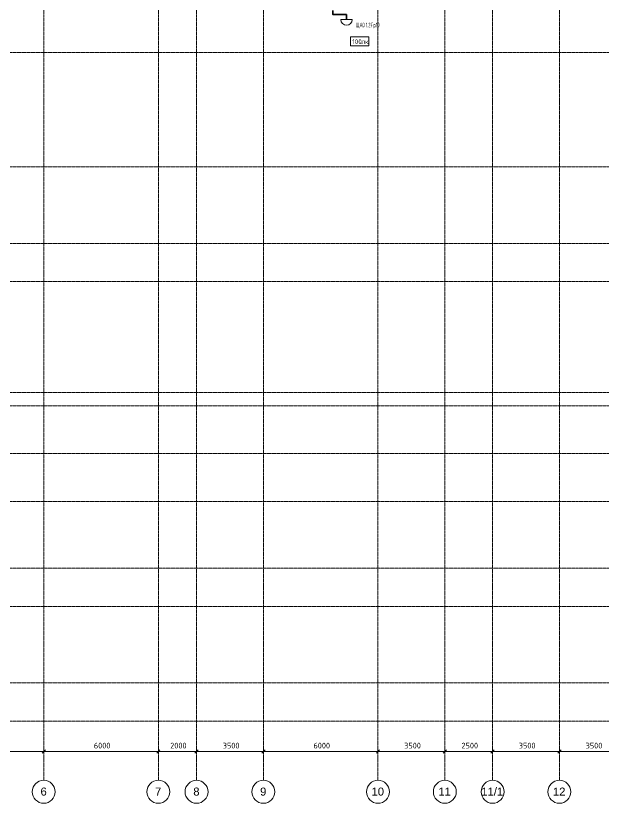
# Model space of a CAD drawing. Header units: millimetres. Extents: x -4730 to 98194, y -4296 to 93388.
# Drawn here: x 26033 to 56796, y -4296 to 36915 of the extents above; entities that cross this region are included whole.
import ezdxf

# ---------------------------------------------------------------- set-up
doc = ezdxf.new("R2010")
doc.units = ezdxf.units.MM
doc.linetypes.add('Линия сетки', pattern=[22.225, 12.7, -3.175, 3.175, -3.175])
doc.layers.add('Линии', color=7, linetype='Continuous', lineweight=9, true_color=0x00a600)
doc.layers.add('Типовые аннотации', color=5, linetype='Continuous', lineweight=18, true_color=0x0000ff)
for name, color, linetype, lineweight in [('Марки силовых электроприборов', 7, 'Continuous', 9), ('Оси', 7, 'Continuous', 9), ('Провода', 7, 'Continuous', 35), ('Размеры', 7, 'Continuous', 9), ('Размеры-120', 7, 'Continuous', 9), ('Текстовые примечания', 7, 'Continuous', 9)]:
    doc.layers.add(name, color=color, linetype=linetype, lineweight=lineweight)
doc.styles.add('Arial_1', font='arial.ttf', dxfattribs={"height": 420})
doc.styles.add('GOST Common', font='GOST_Common.ttf', dxfattribs={"width": 0.6, "height": 240})
doc.styles.add('GOST Common_1', font='GOST_Common.ttf', dxfattribs={"width": 0.9, "height": 300})
doc.styles.add('GOST Common_2', font='GOST_Common.ttf', dxfattribs={"height": 240})
doc.dimstyles.new('ADSK_Проверочный', dxfattribs={"dimscale": 304.8, "dimtxt": 301.714499, "dimasz": 0.556693, "dimexe": 0.590551, "dimexo": 0.590551, "dimgap": 0.19685, "dimtad": 1, "dimdec": 3, "dimrnd": 0.001, "dimdsep": 46, "dimtxsty": 'GOST Common_1', "dimblk1": 'OBLIQUE', "dimblk2": 'OBLIQUE', "dimsah": 1, "dimcen": 0.09, "dimazin": 0, "dimtfac": 1, "dimtdec": 4, "dimtix": 1, "dimtmove": 0, "dimatfit": 3, "dimfxl": 1, "dimtvp": 1, "dimtolj": 1, "dimtzin": 0, "dimarcsym": 2})

# ---------------------------------------------------------------- blocks, each defined once
blk = doc.blocks.new('Ось сетки - Заголовок сетки - Окружность 5 мм-1145995-1-й этаж')
at = {"layer": 'Оси'}
blk.add_circle((0, 0), 5, dxfattribs=at)
blk = doc.blocks.new('DIMBLOCK5-1-й этаж')
at = {"layer": 'Размеры-120'}
for p, q in [((21500, -1582), (21415, -1667)), ((21500, -1642), (21500, -1402)), ((21500, -1582), (21585, -1497)), ((21500, -1582), (27500, -1582)), ((21500, -1582), (21500, -1642)), ((27500, -1582), (27415, -1667)), ((27500, -1642), (27500, -1402)), ((27500, -1582), (27585, -1497)), ((27500, -1582), (27500, -1642))]:
    blk.add_line(p, q, dxfattribs=at)
at = {"layer": 'Размеры-120', "color": 0, "insert": (24122, -1130), "char_height": 300, "width": 908.21, "attachment_point": 1, "line_spacing_factor": 1.022761, "style": 'GOST Common_1'}
blk.add_mtext('6000', dxfattribs=at)
blk = doc.blocks.new('_Oblique')
at = {"color": 0, "linetype": 'ByBlock', "lineweight": -2}
blk.add_line((-0.5, -0.5), (0.5, 0.5), dxfattribs=at)
blk = doc.blocks.new('DIMBLOCK6-1-й этаж')
at = {"layer": 'Размеры-120'}
for p, q in [((27500, -1582), (27415, -1667)), ((27500, -1642), (27500, -1402)), ((27500, -1582), (27585, -1497)), ((27500, -1582), (33500, -1582)), ((27500, -1582), (27500, -1642)), ((33500, -1582), (33415, -1667)), ((33500, -1642), (33500, -1402)), ((33500, -1582), (33585, -1497)), ((33500, -1582), (33500, -1642))]:
    blk.add_line(p, q, dxfattribs=at)
at = {"layer": 'Размеры-120', "color": 0, "insert": (30122, -1130), "char_height": 300, "width": 908.21, "attachment_point": 1, "line_spacing_factor": 1.022761, "style": 'GOST Common_1'}
blk.add_mtext('6000', dxfattribs=at)
blk = doc.blocks.new('DIMBLOCK7-1-й этаж')
at = {"layer": 'Размеры-120'}
for p, q in [((33500, -1582), (33415, -1667)), ((33500, -1642), (33500, -1402)), ((33500, -1582), (33585, -1497)), ((33500, -1582), (35500, -1582)), ((33500, -1582), (33500, -1642)), ((35500, -1582), (35415, -1667)), ((35500, -1642), (35500, -1402)), ((35500, -1582), (35585, -1497)), ((35500, -1582), (35500, -1642))]:
    blk.add_line(p, q, dxfattribs=at)
at = {"layer": 'Размеры-120', "color": 0, "insert": (34122, -1130), "char_height": 300, "width": 908.21, "attachment_point": 1, "line_spacing_factor": 1.022761, "style": 'GOST Common_1'}
blk.add_mtext('2000', dxfattribs=at)
blk = doc.blocks.new('DIMBLOCK8-1-й этаж')
at = {"layer": 'Размеры-120'}
for p, q in [((35500, -1582), (35415, -1667)), ((35500, -1642), (35500, -1402)), ((35500, -1582), (35585, -1497)), ((35500, -1582), (39000, -1582)), ((35500, -1582), (35500, -1642)), ((39000, -1582), (38915, -1667)), ((39000, -1642), (39000, -1402)), ((39000, -1582), (39085, -1497)), ((39000, -1582), (39000, -1642))]:
    blk.add_line(p, q, dxfattribs=at)
at = {"layer": 'Размеры-120', "color": 0, "insert": (36872, -1130), "char_height": 300, "width": 908.21, "attachment_point": 1, "line_spacing_factor": 1.022761, "style": 'GOST Common_1'}
blk.add_mtext('3500', dxfattribs=at)
blk = doc.blocks.new('DIMBLOCK9-1-й этаж')
at = {"layer": 'Размеры-120'}
for p, q in [((39000, -1582), (38915, -1667)), ((39000, -1642), (39000, -1402)), ((39000, -1582), (39085, -1497)), ((39000, -1582), (45000, -1582)), ((39000, -1582), (39000, -1642)), ((45000, -1582), (44915, -1667)), ((45000, -1642), (45000, -1402)), ((45000, -1582), (45085, -1497)), ((45000, -1582), (45000, -1642))]:
    blk.add_line(p, q, dxfattribs=at)
at = {"layer": 'Размеры-120', "color": 0, "insert": (41622, -1130), "char_height": 300, "width": 908.21, "attachment_point": 1, "line_spacing_factor": 1.022761, "style": 'GOST Common_1'}
blk.add_mtext('6000', dxfattribs=at)
blk = doc.blocks.new('DIMBLOCK10-1-й этаж')
at = {"layer": 'Размеры-120'}
for p, q in [((45000, -1582), (44915, -1667)), ((45000, -1642), (45000, -1402)), ((45000, -1582), (45085, -1497)), ((45000, -1582), (48500, -1582)), ((45000, -1582), (45000, -1642)), ((48500, -1582), (48415, -1667)), ((48500, -1642), (48500, -1402)), ((48500, -1582), (48585, -1497)), ((48500, -1582), (48500, -1642))]:
    blk.add_line(p, q, dxfattribs=at)
at = {"layer": 'Размеры-120', "color": 0, "insert": (46372, -1130), "char_height": 300, "width": 908.21, "attachment_point": 1, "line_spacing_factor": 1.022761, "style": 'GOST Common_1'}
blk.add_mtext('3500', dxfattribs=at)
blk = doc.blocks.new('DIMBLOCK11-1-й этаж')
at = {"layer": 'Размеры-120'}
for p, q in [((48500, -1582), (48415, -1667)), ((48500, -1642), (48500, -1402)), ((48500, -1582), (48585, -1497)), ((48500, -1582), (51000, -1582)), ((48500, -1582), (48500, -1642)), ((51000, -1582), (50915, -1667)), ((51000, -1642), (51000, -1402)), ((51000, -1582), (51085, -1497)), ((51000, -1582), (51000, -1642))]:
    blk.add_line(p, q, dxfattribs=at)
at = {"layer": 'Размеры-120', "color": 0, "insert": (49372, -1130), "char_height": 300, "width": 908.21, "attachment_point": 1, "line_spacing_factor": 1.022761, "style": 'GOST Common_1'}
blk.add_mtext('2500', dxfattribs=at)
blk = doc.blocks.new('DIMBLOCK12-1-й этаж')
at = {"layer": 'Размеры-120'}
for p, q in [((51000, -1582), (50915, -1667)), ((51000, -1642), (51000, -1402)), ((51000, -1582), (51085, -1497)), ((51000, -1582), (54500, -1582)), ((51000, -1582), (51000, -1642)), ((54500, -1582), (54415, -1667)), ((54500, -1642), (54500, -1402)), ((54500, -1582), (54585, -1497)), ((54500, -1582), (54500, -1642))]:
    blk.add_line(p, q, dxfattribs=at)
at = {"layer": 'Размеры-120', "color": 0, "insert": (52372, -1130), "char_height": 300, "width": 908.21, "attachment_point": 1, "line_spacing_factor": 1.022761, "style": 'GOST Common_1'}
blk.add_mtext('3500', dxfattribs=at)
blk = doc.blocks.new('DIMBLOCK13-1-й этаж')
at = {"layer": 'Размеры-120'}
for p, q in [((54500, -1582), (54415, -1667)), ((54500, -1642), (54500, -1402)), ((54500, -1582), (54585, -1497)), ((54500, -1582), (58000, -1582)), ((54500, -1582), (54500, -1642)), ((58000, -1582), (57915, -1667)), ((58000, -1642), (58000, -1402)), ((58000, -1582), (58085, -1497)), ((58000, -1582), (58000, -1642))]:
    blk.add_line(p, q, dxfattribs=at)
at = {"layer": 'Размеры-120', "color": 0, "insert": (55872, -1130), "char_height": 300, "width": 908.21, "attachment_point": 1, "line_spacing_factor": 1.022761, "style": 'GOST Common_1'}
blk.add_mtext('3500', dxfattribs=at)

msp = doc.modelspace()

# ---------------------------------------------------------------- linework, layer by layer
at = {"layer": 'Линии', "color": 96, "true_color": 0x008000}
for p, q in [((43561.8184, 35812.9726), (43561.8184, 35332.9726)), ((44521.8184, 35812.9726), (43561.8184, 35812.9726)), ((44521.8184, 35332.9726), (44521.8184, 35812.9726)), ((43561.8184, 35332.9726), (44521.8184, 35332.9726))]:
    msp.add_line(p, q, dxfattribs=at)
at = {"layer": 'Оси', "linetype": 'Линия сетки'}
for p, q in [((27500, 93388.3703), (27500, -3096.3487)), ((33500, 93388.3703), (33500, -3096.3487)), ((35500, 93388.3703), (35500, -3096.3487)), ((39000, 93388.3703), (39000, -3096.3487)), ((45000, 93388.3703), (45000, -3096.3487)), ((48500, 93388.3703), (48500, -3096.3487)), ((51000, 93388.3703), (51000, -3096.3487)), ((54500, 93388.3703), (54500, -3096.3487)), ((98194.2682, 35000), (-3530.0173, 35000)), ((98194.2682, 29000), (-3530.0173, 29000)), ((98194.2682, 25000), (-3530.0173, 25000)), ((98194.2682, 23000), (-3530.0173, 23000)), ((98194.2682, 17200), (-3530.0173, 17200)), ((98194.2682, 16500), (-3530.0173, 16500)), ((98194.2682, 14000), (-3530.0173, 14000)), ((98194.2682, 11500), (-3530.0173, 11500)), ((98194.2682, 8000), (-3530.0173, 8000)), ((98194.2682, 6000), (-3530.0173, 6000)), ((98194.2682, 2000), (-3530.0173, 2000)), ((98194.2682, 0), (-3530.0173, 0))]:
    msp.add_line(p, q, dxfattribs=at)
at = {"layer": 'Провода', "flags": 128}
msp.add_lwpolyline([(43352.5746, 36717.9726), (43348.4515, 36972.9726), (42638.5573, 36972.9726), (42638.5611, 37196.6622)], dxfattribs=at)
at = {"layer": 'Типовые аннотации', "color": 1, "true_color": 0xff0000}
msp.add_line((43655, 36717.9726), (43055, 36717.9726), dxfattribs=at)
msp.add_arc((43355, 36717.9726), 300, 180, 0, dxfattribs=at)

# ---------------------------------------------------------------- block references
at = {"layer": 'Оси', "xscale": 120, "yscale": 120, "zscale": 120, "rotation": 180}
for p in [(27500, -3696.3487), (33500, -3696.3487), (35500, -3696.3487), (39000, -3696.3487), (45000, -3696.3487), (48500, -3696.3487), (51000, -3696.3487), (54500, -3696.3487)]:
    msp.add_blockref('Ось сетки - Заголовок сетки - Окружность 5 мм-1145995-1-й этаж', p, dxfattribs=at)

# ---------------------------------------------------------------- texts
at = {"layer": 'Марки силовых электроприборов', "char_height": 240, "attachment_point": 1, "style": 'GOST Common'}
for s, insert, width in [('ЩАО', (43838.4123, 36551.6303), 502.17705), (' 1.2-', (44252.7498, 36551.6303), 455.99985), ('Гр', (44628.9873, 36551.6303), 253.9746), ('.10', (44838.5373, 36551.6303), 265.5189)]:
    msp.add_mtext(s, dxfattribs=dict(at, insert=insert, width=width))
at = {"layer": 'Оси', "char_height": 420, "attachment_point": 1, "style": 'Arial_1'}
for s, insert, width in [('\\fArial|b0|i0|c204|p34|;6', (27329.1465, -3475.6658), 404.0505), ('\\fArial|b0|i0|c204|p34|;7', (33329.1465, -3475.6658), 404.0505), ('\\fArial|b0|i0|c204|p34|;8', (35329.1465, -3475.6658), 404.0505), ('\\fArial|b0|i0|c204|p34|;9', (38829.1465, -3475.6658), 404.0505), ('10', (44662.9465, -3475.6658), 808.101), ('11', (48162.9465, -3475.6658), 808.101), ('11/1', (50412.7465, -3475.6658), 1414.17675), ('12', (54162.9465, -3475.6658), 808.101)]:
    msp.add_mtext(s, dxfattribs=dict(at, insert=insert, width=width))
at = {"layer": 'Текстовые примечания', "color": 96, "true_color": 0x008000, "char_height": 240, "attachment_point": 1, "style": 'GOST Common_2'}
for s, insert, width in [('100', (43653.0605, 35682.4973), 567.59475), ('лк', (44121.373, 35682.4973), 413.67075)]:
    msp.add_mtext(s, dxfattribs=dict(at, insert=insert, width=width))

# ---------------------------------------------------------------- dimensions: what is measured, and where the dimension line sits
at = {"layer": 'Размеры'}
for base, p1, p2, override, picture, middle in [((27500, -1581.8449), (21500, -1461.863), (27500, -1461.863), {"dimpost": '<>', "dimfxl": 6000}, 'DIMBLOCK5-1-й этаж', (24500, -1371.8449)), ((33500, -1581.8449), (27500, -1461.863), (33500, -1461.863), {"dimpost": '<>', "dimfxl": 6000}, 'DIMBLOCK6-1-й этаж', (30500, -1371.8449)), ((35500, -1581.8449), (33500, -1461.863), (35500, -1461.863), {"dimpost": '<>', "dimfxl": 2000}, 'DIMBLOCK7-1-й этаж', (34500, -1371.8449)), ((39000, -1581.8449), (35500, -1461.863), (39000, -1461.863), {"dimpost": '<>', "dimfxl": 3500}, 'DIMBLOCK8-1-й этаж', (37250, -1371.8449)), ((45000, -1581.8449), (39000, -1461.863), (45000, -1461.863), {"dimpost": '<>', "dimfxl": 6000}, 'DIMBLOCK9-1-й этаж', (42000, -1371.8449)), ((48500, -1581.8449), (45000, -1461.863), (48500, -1461.863), {"dimpost": '<>', "dimfxl": 3500}, 'DIMBLOCK10-1-й этаж', (46750, -1371.8449)), ((51000, -1581.8449), (48500, -1461.863), (51000, -1461.863), {"dimpost": '<>', "dimfxl": 2500}, 'DIMBLOCK11-1-й этаж', (49750, -1371.8449)), ((54500, -1581.8449), (51000, -1461.863), (54500, -1461.863), {"dimpost": '<>', "dimfxl": 3500}, 'DIMBLOCK12-1-й этаж', (52750, -1371.8449)), ((58000, -1581.8449), (54500, -1461.863), (58000, -1461.863), {"dimpost": '<>', "dimfxl": 3500}, 'DIMBLOCK13-1-й этаж', (56250, -1371.8449))]:
    dim = msp.add_linear_dim(base=base, p1=p1, p2=p2, dimstyle='ADSK_Проверочный', override=override, dxfattribs=at)
    dim.commit()
    dim.dimension.update_dxf_attribs({"geometry": picture, "text_midpoint": middle})

doc.saveas('drawing.dxf')
